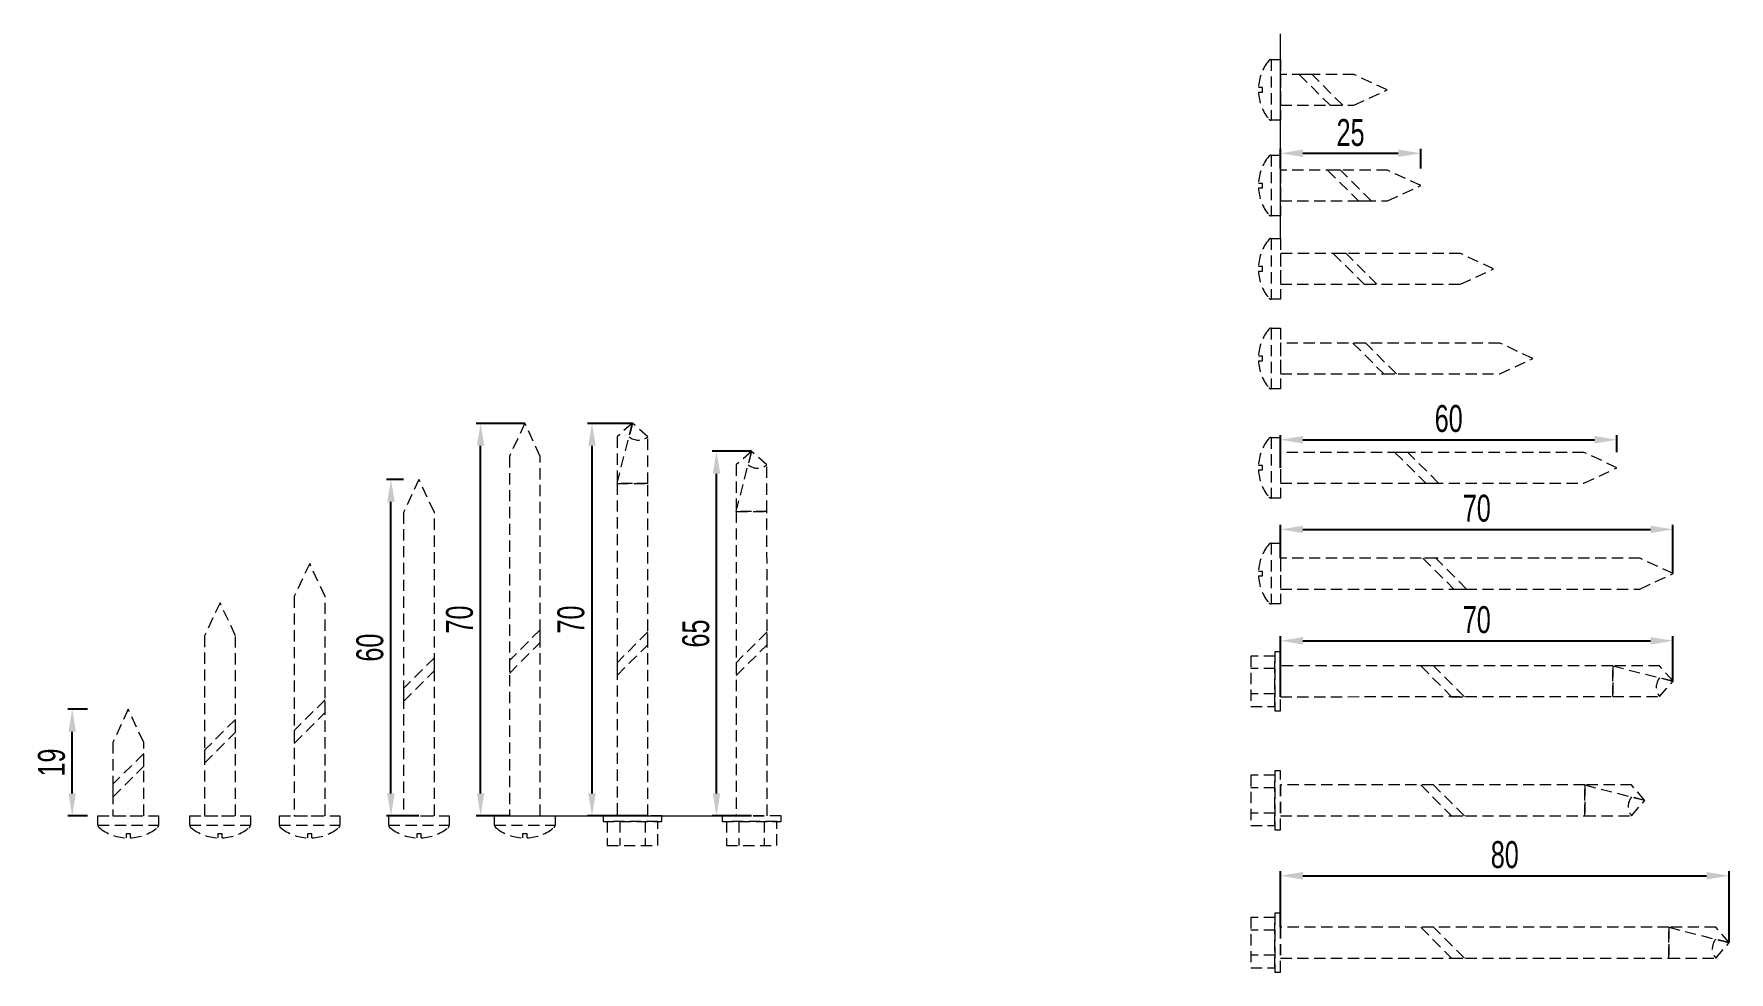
# Model space of a CAD drawing. Extents: x -37 to 8820, y -336 to 478.
# Drawn here: x 7149.1 to 7338, y -119.6 to -15 of the extents above; entities that cross this region are included whole.
import ezdxf

# ---------------------------------------------------------------- set-up
doc = ezdxf.new("R2010")
doc.units = 0
doc.header["$LTSCALE"] = 5
doc.linetypes.add('HIDDEN', pattern=[0.375, 0.25, -0.125])
doc.layers.get('DEFPOINTS').update_dxf_attribs({"linetype": 'CONTINUOUS'})
doc.layers.add('2', color=3, linetype='HIDDEN', lineweight=13)
doc.layers.add('Dimentions', color=5, linetype='CONTINUOUS', lineweight=15)
doc.styles.add('3', font='RUSS.SHX', dxfattribs={"width": 0.7, "height": 3})
doc.dimstyles.new('MX1_6', dxfattribs={"dimtxt": 3, "dimasz": 2.5, "dimexe": 0.5, "dimexo": 0, "dimgap": 0.8, "dimtad": 1, "dimlfac": 1.6, "dimdsep": 46, "dimtxsty": '3', "dimcen": 0, "dimclrd": 256, "dimclre": 256, "dimclrt": 256, "dimaunit": 1, "dimadec": 0, "dimazin": 0, "dimtfac": 1, "dimtmove": 0, "dimatfit": 1, "dimfxl": 1, "dimtvp": 1, "dimtolj": 1, "dimtzin": 0, "dimarcsym": 0})

# ---------------------------------------------------------------- blocks, each defined once
blk = doc.blocks.new('*D158')
at = {"layer": 'DEFPOINTS', "color": 0, "linetype": 'Continuous', "transparency": 16777216}
for p in [(7153.36, -90.26), (7155.05, -90.26), (7155.05, -102.14)]:
    blk.add_point(p, dxfattribs=at)
at = {"layer": 'Dimentions', "linetype": 'Continuous', "lineweight": -2, "transparency": 16777216}
for p, q in [((7155.05, -90.26), (7152.86, -90.26)), ((7153.36, -99.64), (7153.36, -92.76)), ((7155.05, -102.14), (7152.86, -102.14))]:
    blk.add_line(p, q, dxfattribs=at)
at = {"layer": 'Dimentions', "linetype": 'Continuous', "transparency": 16777216}
for points in [[(7152.94, -92.76), (7153.78, -92.76), (7153.36, -90.26)], [(7152.94, -99.64), (7153.78, -99.64), (7153.36, -102.14)]]:
    blk.add_solid(points, dxfattribs=at)
at = {"layer": 'Dimentions', "linetype": 'Continuous', "transparency": 16777216, "insert": (7151.06, -96.2), "char_height": 3, "attachment_point": 5, "rotation": 90, "style": '3'}
blk.add_mtext('\\A1;19', dxfattribs=at)
blk = doc.blocks.new('*D159')
at = {"layer": 'DEFPOINTS', "color": 0, "linetype": 'Continuous', "transparency": 16777216}
for p in [(7188.89, -64.64), (7190.28, -64.64), (7192.01, -102.14)]:
    blk.add_point(p, dxfattribs=at)
at = {"layer": 'Dimentions', "linetype": 'Continuous', "lineweight": -2, "transparency": 16777216}
for p, q in [((7190.28, -64.64), (7188.39, -64.64)), ((7188.89, -99.64), (7188.89, -67.14)), ((7192.01, -102.14), (7188.39, -102.14))]:
    blk.add_line(p, q, dxfattribs=at)
at = {"layer": 'Dimentions', "linetype": 'Continuous', "transparency": 16777216}
for points in [[(7188.47, -67.14), (7189.31, -67.14), (7188.89, -64.64)], [(7188.47, -99.64), (7189.31, -99.64), (7188.89, -102.14)]]:
    blk.add_solid(points, dxfattribs=at)
at = {"layer": 'Dimentions', "linetype": 'Continuous', "transparency": 16777216, "insert": (7186.55, -83.39), "char_height": 3, "attachment_point": 5, "rotation": 90, "style": '3'}
blk.add_mtext('\\A1;60', dxfattribs=at)
blk = doc.blocks.new('*D160')
at = {"layer": 'DEFPOINTS', "color": 0, "linetype": 'Continuous', "transparency": 16777216}
for p in [(7198.88, -58.39), (7203.81, -58.39), (7202.09, -102.14)]:
    blk.add_point(p, dxfattribs=at)
at = {"layer": 'Dimentions', "linetype": 'Continuous', "lineweight": -2, "transparency": 16777216}
for p, q in [((7203.81, -58.39), (7198.38, -58.39)), ((7198.88, -99.64), (7198.88, -60.89)), ((7202.09, -102.14), (7198.38, -102.14))]:
    blk.add_line(p, q, dxfattribs=at)
at = {"layer": 'Dimentions', "linetype": 'Continuous', "transparency": 16777216}
for points in [[(7198.47, -60.89), (7199.3, -60.89), (7198.88, -58.39)], [(7198.47, -99.64), (7199.3, -99.64), (7198.88, -102.14)]]:
    blk.add_solid(points, dxfattribs=at)
at = {"layer": 'Dimentions', "linetype": 'Continuous', "transparency": 16777216, "insert": (7196.54, -80.26), "char_height": 3, "attachment_point": 5, "rotation": 90, "style": '3'}
blk.add_mtext('\\A1;70', dxfattribs=at)
blk = doc.blocks.new('*D161')
at = {"layer": 'DEFPOINTS', "color": 0, "linetype": 'Continuous', "transparency": 16777216}
for p in [(7211.3, -58.39), (7215.81, -58.39), (7217.53, -102.14)]:
    blk.add_point(p, dxfattribs=at)
at = {"layer": 'Dimentions', "linetype": 'Continuous', "lineweight": -2, "transparency": 16777216}
for p, q in [((7215.81, -58.39), (7210.8, -58.39)), ((7211.3, -99.64), (7211.3, -60.89)), ((7217.53, -102.14), (7210.8, -102.14))]:
    blk.add_line(p, q, dxfattribs=at)
at = {"layer": 'Dimentions', "linetype": 'Continuous', "transparency": 16777216}
for points in [[(7210.88, -60.89), (7211.72, -60.89), (7211.3, -58.39)], [(7210.88, -99.64), (7211.72, -99.64), (7211.3, -102.14)]]:
    blk.add_solid(points, dxfattribs=at)
at = {"layer": 'Dimentions', "linetype": 'Continuous', "transparency": 16777216, "insert": (7208.96, -80.26), "char_height": 3, "attachment_point": 5, "rotation": 90, "style": '3'}
blk.add_mtext('\\A1;70', dxfattribs=at)
blk = doc.blocks.new('*D162')
at = {"layer": 'DEFPOINTS', "color": 0, "linetype": 'Continuous', "transparency": 16777216}
for p in [(7225.18, -61.51), (7229.09, -61.51), (7229.09, -102.14)]:
    blk.add_point(p, dxfattribs=at)
at = {"layer": 'Dimentions', "linetype": 'Continuous', "lineweight": -2, "transparency": 16777216}
for p, q in [((7229.09, -61.51), (7224.68, -61.51)), ((7225.18, -99.64), (7225.18, -64.01)), ((7229.09, -102.14), (7224.68, -102.14))]:
    blk.add_line(p, q, dxfattribs=at)
at = {"layer": 'Dimentions', "linetype": 'Continuous', "transparency": 16777216}
for points in [[(7224.76, -64.01), (7225.59, -64.01), (7225.18, -61.51)], [(7224.76, -99.64), (7225.59, -99.64), (7225.18, -102.14)]]:
    blk.add_solid(points, dxfattribs=at)
at = {"layer": 'Dimentions', "linetype": 'Continuous', "transparency": 16777216, "insert": (7222.88, -81.82), "char_height": 3, "attachment_point": 5, "rotation": 90, "style": '3'}
blk.add_mtext('\\A1;65', dxfattribs=at)
blk = doc.blocks.new('*D163')
at = {"layer": 'DEFPOINTS', "color": 0, "linetype": 'Continuous', "transparency": 16777216}
for p in [(7325.54, -60.22), (7325.54, -61.61), (7288.04, -63.34)]:
    blk.add_point(p, dxfattribs=at)
at = {"layer": 'Dimentions', "linetype": 'Continuous', "lineweight": -2, "transparency": 16777216}
for p, q in [((7288.04, -63.34), (7288.04, -59.72)), ((7290.54, -60.22), (7323.04, -60.22)), ((7325.54, -61.61), (7325.54, -59.72))]:
    blk.add_line(p, q, dxfattribs=at)
at = {"layer": 'Dimentions', "linetype": 'Continuous', "transparency": 16777216}
for points in [[(7290.54, -59.8), (7290.54, -60.63), (7288.04, -60.22)], [(7323.04, -59.8), (7323.04, -60.63), (7325.54, -60.22)]]:
    blk.add_solid(points, dxfattribs=at)
at = {"layer": 'Dimentions', "linetype": 'Continuous', "transparency": 16777216, "insert": (7306.79, -57.87), "char_height": 3, "attachment_point": 5, "style": '3'}
blk.add_mtext('\\A1;60', dxfattribs=at)
blk = doc.blocks.new('*D164')
at = {"layer": 'DEFPOINTS', "color": 0, "linetype": 'Continuous', "transparency": 16777216}
for p in [(7331.79, -70.21), (7288.04, -73.42), (7331.79, -75.14)]:
    blk.add_point(p, dxfattribs=at)
at = {"layer": 'Dimentions', "linetype": 'Continuous', "lineweight": -2, "transparency": 16777216}
for p, q in [((7288.04, -73.42), (7288.04, -69.71)), ((7331.79, -75.14), (7331.79, -69.71)), ((7290.54, -70.21), (7329.29, -70.21))]:
    blk.add_line(p, q, dxfattribs=at)
at = {"layer": 'Dimentions', "linetype": 'Continuous', "transparency": 16777216}
for points in [[(7290.54, -69.8), (7290.54, -70.63), (7288.04, -70.21)], [(7329.29, -69.8), (7329.29, -70.63), (7331.79, -70.21)]]:
    blk.add_solid(points, dxfattribs=at)
at = {"layer": 'Dimentions', "linetype": 'Continuous', "transparency": 16777216, "insert": (7309.92, -67.87), "char_height": 3, "attachment_point": 5, "style": '3'}
blk.add_mtext('\\A1;70', dxfattribs=at)
blk = doc.blocks.new('*D165')
at = {"layer": 'DEFPOINTS', "color": 0, "linetype": 'Continuous', "transparency": 16777216}
for p in [(7331.79, -82.63), (7331.79, -87.14), (7288.04, -88.86)]:
    blk.add_point(p, dxfattribs=at)
at = {"layer": 'Dimentions', "linetype": 'Continuous', "lineweight": -2, "transparency": 16777216}
for p, q in [((7288.04, -88.86), (7288.04, -82.13)), ((7290.54, -82.63), (7329.29, -82.63)), ((7331.79, -87.14), (7331.79, -82.13))]:
    blk.add_line(p, q, dxfattribs=at)
at = {"layer": 'Dimentions', "linetype": 'Continuous', "transparency": 16777216}
for points in [[(7290.54, -82.21), (7290.54, -83.05), (7288.04, -82.63)], [(7329.29, -82.21), (7329.29, -83.05), (7331.79, -82.63)]]:
    blk.add_solid(points, dxfattribs=at)
at = {"layer": 'Dimentions', "linetype": 'Continuous', "transparency": 16777216, "insert": (7309.92, -80.29), "char_height": 3, "attachment_point": 5, "style": '3'}
blk.add_mtext('\\A1;70', dxfattribs=at)
blk = doc.blocks.new('*D174')
at = {"layer": 'DEFPOINTS', "color": 0, "transparency": 16777216}
for p in [(7338.04, -108.82), (7288.04, -114.56), (7338.04, -116.28)]:
    blk.add_point(p, dxfattribs=at)
at = {"layer": 'Dimentions', "lineweight": -2, "transparency": 16777216}
for p, q in [((7288.04, -114.56), (7288.04, -108.32)), ((7290.54, -108.82), (7335.54, -108.82)), ((7338.04, -116.28), (7338.04, -108.32))]:
    blk.add_line(p, q, dxfattribs=at)
at = {"layer": 'Dimentions', "transparency": 16777216}
for points in [[(7290.54, -108.4), (7290.54, -109.24), (7288.04, -108.82)], [(7335.54, -108.4), (7335.54, -109.24), (7338.04, -108.82)]]:
    blk.add_solid(points, dxfattribs=at)
at = {"layer": 'Dimentions', "transparency": 16777216, "insert": (7313.04, -106.48), "char_height": 3, "attachment_point": 5, "style": '3'}
blk.add_mtext('\\A1;80', dxfattribs=at)
blk = doc.blocks.new('*D1143')
at = {"layer": 'DEFPOINTS', "color": 0, "linetype": 'Continuous', "transparency": 16777216}
for p in [(7303.67, -28.29), (7288.04, -29.98), (7303.67, -29.98)]:
    blk.add_point(p, dxfattribs=at)
at = {"layer": 'Dimentions', "linetype": 'Continuous', "lineweight": -2, "transparency": 16777216}
for p, q in [((7288.04, -29.98), (7288.04, -27.79)), ((7290.54, -28.29), (7301.17, -28.29)), ((7303.67, -29.98), (7303.67, -27.79))]:
    blk.add_line(p, q, dxfattribs=at)
at = {"layer": 'Dimentions', "linetype": 'Continuous', "transparency": 16777216}
for points in [[(7290.54, -27.87), (7290.54, -28.7), (7288.04, -28.29)], [(7301.17, -27.87), (7301.17, -28.7), (7303.67, -28.29)]]:
    blk.add_solid(points, dxfattribs=at)
at = {"layer": 'Dimentions', "linetype": 'Continuous', "transparency": 16777216, "insert": (7295.85, -25.99), "char_height": 3, "attachment_point": 5, "style": '3'}
blk.add_mtext('\\A1;25', dxfattribs=at)

msp = doc.modelspace()

# ---------------------------------------------------------------- linework, layer by layer
at = {"layer": '2'}
for p, q in [((7286.9859, -17.8429), (7286.9859, -24.5929)), ((7286.9859, -28.5115), (7286.9859, -35.2615)), ((7286.9859, -37.7953), (7286.9859, -44.5453)), ((7286.9859, -47.785), (7286.9859, -54.535)), ((7286.9859, -59.9678), (7286.9859, -66.7178)), ((7286.9859, -71.7643), (7286.9859, -78.5143)), ((7287.417, -85.7328), (7284.7295, -85.7328)), ((7287.417, -88.5453), (7284.7295, -88.5453)), ((7287.417, -99.0123), (7284.7295, -99.0123)), ((7287.417, -101.8248), (7284.7295, -101.8248)), ((7156.235, -103.1934), (7162.985, -103.1934)), ((7166.4663, -103.1934), (7173.2163, -103.1934)), ((7176.456, -103.1934), (7183.206, -103.1934)), ((7188.6387, -103.1934), (7195.3887, -103.1934)), ((7200.4353, -103.1934), (7207.1853, -103.1934)), ((7214.4037, -102.7623), (7214.4037, -105.4498)), ((7217.2162, -102.7623), (7217.2162, -105.4498)), ((7227.6833, -102.7623), (7227.6833, -105.4498)), ((7230.4958, -102.7623), (7230.4958, -105.4498)), ((7287.417, -114.8707), (7284.7295, -114.8707)), ((7287.417, -117.6832), (7284.7295, -117.6832))]:
    msp.add_line(p, q, dxfattribs=at)
for points in [[(7285.5791, -20.9723, -0.16184886), (7286.7448, -17.9565, -0.22388754), (7286.9859, -17.8429), (7288.042, -17.8429), (7288.042, -24.5929), (7286.9859, -24.5929, -0.22388754), (7286.7448, -24.4793, -0.16184886), (7285.5791, -21.4635), (7286.0168, -21.4635), (7286.0168, -20.9723)], [(7285.5791, -31.6409, -0.16184886), (7286.7448, -28.6252, -0.22388754), (7286.9859, -28.5115), (7288.042, -28.5115), (7288.042, -35.2615), (7286.9859, -35.2615, -0.22388754), (7286.7448, -35.1479, -0.16184886), (7285.5791, -32.1322), (7286.0168, -32.1322), (7286.0168, -31.6409)], [(7285.5791, -40.9247, -0.16184886), (7286.7448, -37.9089, -0.22388754), (7286.9859, -37.7953), (7288.042, -37.7953), (7288.042, -44.5453), (7286.9859, -44.5453, -0.22388754), (7286.7448, -44.4316, -0.16184886), (7285.5791, -41.4159), (7286.0168, -41.4159), (7286.0168, -40.9247)], [(7285.5791, -50.9144, -0.16184886), (7286.7448, -47.8987, -0.22388754), (7286.9859, -47.785), (7288.042, -47.785), (7288.042, -54.535), (7286.9859, -54.535, -0.22388754), (7286.7448, -54.4214, -0.16184886), (7285.5791, -51.4057), (7286.0168, -51.4057), (7286.0168, -50.9144)], [(7285.5791, -63.0971, -0.16184886), (7286.7448, -60.0814, -0.22388754), (7286.9859, -59.9678), (7288.042, -59.9678), (7288.042, -66.7178), (7286.9859, -66.7178, -0.22388754), (7286.7448, -66.6041, -0.16184886), (7285.5791, -63.5884), (7286.0168, -63.5884), (7286.0168, -63.0971)], [(7285.5791, -74.8937, -0.16184886), (7286.7448, -71.878, -0.22388754), (7286.9859, -71.7643), (7288.042, -71.7643), (7288.042, -78.5143), (7286.9859, -78.5143, -0.22388754), (7286.7448, -78.4007, -0.16184886), (7285.5791, -75.385), (7286.0168, -75.385), (7286.0168, -74.8937)], [(7159.3643, -104.6002, -0.16184886), (7156.3486, -103.4344, -0.22388754), (7156.235, -103.1934), (7156.235, -102.1373), (7162.985, -102.1373), (7162.985, -103.1934, -0.22388754), (7162.8713, -103.4344, -0.16184886), (7159.8556, -104.6002), (7159.8556, -104.1625), (7159.3643, -104.1625)], [(7169.5956, -104.6002, -0.16184886), (7166.5799, -103.4344, -0.22388754), (7166.4663, -103.1934), (7166.4663, -102.1373), (7173.2163, -102.1373), (7173.2163, -103.1934, -0.22388754), (7173.1026, -103.4344, -0.16184886), (7170.0869, -104.6002), (7170.0869, -104.1625), (7169.5956, -104.1625)], [(7179.5854, -104.6002, -0.16184886), (7176.5696, -103.4344, -0.22388754), (7176.456, -103.1934), (7176.456, -102.1373), (7183.206, -102.1373), (7183.206, -103.1934, -0.22388754), (7183.0924, -103.4344, -0.16184886), (7180.0766, -104.6002), (7180.0766, -104.1625), (7179.5854, -104.1625)], [(7191.7681, -104.6002, -0.16184886), (7188.7524, -103.4344, -0.22388754), (7188.6387, -103.1934), (7188.6387, -102.1373), (7195.3887, -102.1373), (7195.3887, -103.1934, -0.22388754), (7195.2751, -103.4344, -0.16184886), (7192.2594, -104.6002), (7192.2594, -104.1625), (7191.7681, -104.1625)], [(7203.5647, -104.6002, -0.16184886), (7200.5489, -103.4344, -0.22388754), (7200.4353, -103.1934), (7200.4353, -102.1373), (7207.1853, -102.1373), (7207.1853, -103.1934, -0.22388754), (7207.0717, -103.4344, -0.16184886), (7204.0559, -104.6002), (7204.0559, -104.1625), (7203.5647, -104.1625)]]:
    msp.add_lwpolyline(points, format="xyb", close=True, dxfattribs=at)
for points in [[(7288.042, -22.9366), (7296.2311, -22.9366), (7299.917, -21.2179), (7296.2311, -19.4991), (7288.042, -19.4991)], [(7290.1224, -19.4991), (7293.5599, -22.9366), (7294.9922, -22.9366), (7291.5547, -19.4991)], [(7288.042, -33.6053), (7299.9811, -33.6053), (7303.667, -31.8865), (7299.9811, -30.1678), (7288.042, -30.1678)], [(7293.2954, -30.1678), (7296.7329, -33.6053), (7298.1652, -33.6053), (7294.7277, -30.1678)], [(7288.042, -42.889), (7308.1061, -42.889), (7311.792, -41.1703), (7308.1061, -39.4515), (7288.042, -39.4515)], [(7293.9204, -39.4515), (7297.3579, -42.889), (7298.7902, -42.889), (7295.3527, -39.4515)], [(7288.042, -52.8788), (7312.4811, -52.8788), (7316.167, -51.16), (7312.4811, -49.4413), (7288.042, -49.4413)], [(7296.1079, -49.4413), (7299.5454, -52.8788), (7300.9777, -52.8788), (7297.5402, -49.4413)], [(7205.5291, -102.1373), (7205.5291, -62.0732), (7203.8103, -58.3873), (7202.0916, -62.0732), (7202.0916, -102.1373)], [(7288.042, -65.0615), (7321.8561, -65.0615), (7325.542, -63.3428), (7321.8561, -61.624), (7288.042, -61.624)], [(7300.7954, -61.624), (7304.2329, -65.0615), (7305.6652, -65.0615), (7302.2277, -61.624)], [(7193.7325, -102.1373), (7193.7325, -68.3232), (7192.0137, -64.6373), (7190.295, -68.3232), (7190.295, -102.1373)], [(7217.5287, -102.1373), (7217.5248, -65.1034), (7215.81, -65.1034), (7214.0912, -65.1034), (7214.0912, -102.1373)], [(7230.8083, -102.1373), (7230.8043, -68.2284), (7229.0895, -68.2284), (7227.3708, -68.2284), (7227.3708, -102.1373)], [(7288.042, -76.8581), (7328.1061, -76.8581), (7331.792, -75.1393), (7328.1061, -73.4206), (7288.042, -73.4206)], [(7303.9204, -73.4206), (7307.3579, -76.8581), (7308.7902, -76.8581), (7305.3527, -73.4206)], [(7181.5498, -102.1373), (7181.5498, -77.6982), (7179.831, -74.0123), (7178.1123, -77.6982), (7178.1123, -102.1373)], [(7171.56, -102.1373), (7171.56, -82.0732), (7169.8413, -78.3873), (7168.1225, -82.0732), (7168.1225, -102.1373)], [(7202.0916, -86.2589), (7205.5291, -82.8214), (7205.5291, -81.3891), (7202.0916, -84.8266)], [(7214.0912, -86.5036), (7217.5287, -83.0661), (7217.5287, -81.6338), (7214.0912, -85.0713)], [(7227.3708, -86.5036), (7230.8083, -83.0661), (7230.8083, -81.6338), (7227.3708, -85.0713)], [(7190.295, -89.3839), (7193.7325, -85.9464), (7193.7325, -84.5141), (7190.295, -87.9516)], [(7287.417, -89.9515), (7287.417, -84.3265), (7284.7295, -84.3265), (7284.7295, -89.9515)], [(7287.417, -90.4203), (7288.042, -90.4203), (7288.042, -83.8578), (7287.417, -83.8578)], [(7288.042, -88.8578), (7325.0758, -88.8538), (7325.0758, -87.139), (7325.0758, -85.4203), (7288.042, -85.4203)], [(7303.6756, -85.4203), (7307.1131, -88.8578), (7308.5454, -88.8578), (7305.1079, -85.4203)], [(7161.3287, -102.1373), (7161.3287, -93.9482), (7159.61, -90.2623), (7157.8912, -93.9482), (7157.8912, -102.1373)], [(7178.1123, -94.0714), (7181.5498, -90.6339), (7181.5498, -89.2016), (7178.1123, -92.6391)], [(7168.1225, -96.2589), (7171.56, -92.8214), (7171.56, -91.3891), (7168.1225, -94.8266)], [(7157.8912, -100.0568), (7161.3287, -96.6193), (7161.3287, -95.1871), (7157.8912, -98.6246)], [(7287.417, -103.231), (7287.417, -97.606), (7284.7295, -97.606), (7284.7295, -103.231)], [(7287.417, -103.6998), (7288.042, -103.6998), (7288.042, -97.1373), (7287.417, -97.1373)], [(7288.042, -102.1373), (7321.9508, -102.1334), (7321.9508, -100.4185), (7321.9508, -98.6998), (7288.042, -98.6998)], [(7303.6756, -98.6998), (7307.1131, -102.1373), (7308.5454, -102.1373), (7305.1079, -98.6998)], [(7219.0912, -102.7623), (7219.0912, -102.1373), (7212.5287, -102.1373), (7212.5287, -102.7623)], [(7218.6225, -102.7623), (7212.9975, -102.7623), (7212.9975, -105.4498), (7218.6225, -105.4498)], [(7232.3708, -102.7623), (7232.3708, -102.1373), (7225.8083, -102.1373), (7225.8083, -102.7623)], [(7231.902, -102.7623), (7226.277, -102.7623), (7226.277, -105.4498), (7231.902, -105.4498)], [(7287.417, -119.5582), (7288.042, -119.5582), (7288.042, -112.9957), (7287.417, -112.9957)], [(7287.417, -119.0895), (7287.417, -113.4645), (7284.7295, -113.4645), (7284.7295, -119.0895)], [(7288.042, -117.9957), (7331.3258, -117.9918), (7331.3258, -116.277), (7331.3258, -114.5582), (7288.042, -114.5582)], [(7303.6756, -114.5582), (7307.1131, -117.9957), (7308.5454, -117.9957), (7305.1079, -114.5582)]]:
    msp.add_lwpolyline(points, close=True, dxfattribs=at)
for points in [[(7217.5248, -65.1034), (7217.5248, -59.8784), (7215.808, -58.3856), (7214.0912, -59.8784), (7214.0912, -65.1034), (7217.5248, -65.1034)], [(7230.8043, -68.2284), (7230.8043, -63.0034), (7229.0876, -61.5106), (7227.3708, -63.0034), (7227.3708, -68.2284), (7230.8043, -68.2284)], [(7325.0758, -88.8538), (7330.3008, -88.8538), (7331.7937, -87.1371), (7330.3008, -85.4203), (7325.0758, -85.4203), (7325.0758, -88.8538)], [(7321.9508, -102.1334), (7327.1758, -102.1334), (7328.6687, -100.4166), (7327.1758, -98.6998), (7321.9508, -98.6998), (7321.9508, -102.1334)], [(7331.3258, -117.9918), (7336.5508, -117.9918), (7338.0437, -116.275), (7336.5508, -114.5582), (7331.3258, -114.5582), (7331.3258, -117.9918)]]:
    msp.add_lwpolyline(points, dxfattribs=at)
for points in [[(7214.0912, -65.1034), (7215.808, -58.3856), (7215.4265, -59.8784, 0.36330791), (7217.5248, -59.8784)], [(7227.3708, -68.2284), (7229.0876, -61.5106), (7228.706, -63.0034, 0.36330791), (7230.8043, -63.0034)], [(7325.0758, -85.4203), (7331.7937, -87.1371), (7330.3008, -86.7556, 0.36330791), (7330.3008, -88.8538)], [(7321.9508, -98.6998), (7328.6687, -100.4166), (7327.1758, -100.0351, 0.36330791), (7327.1758, -102.1334)], [(7331.3258, -114.5582), (7338.0437, -116.275), (7336.5508, -115.8935, 0.36330791), (7336.5508, -117.9918)]]:
    msp.add_lwpolyline(points, format="xyb", dxfattribs=at)
at = {"layer": 'Dimentions'}
for p, q in [((7288.042, -37.7953), (7288.042, -14.9807)), ((7202.1186, -102.1373), (7226.6004, -102.1373))]:
    msp.add_line(p, q, dxfattribs=at)

# ---------------------------------------------------------------- dimensions: what is measured, and where the dimension line sits
at = {"layer": 'Dimentions', "linetype": 'Continuous'}
for base, p1, p2, picture, middle in [((7303.667, -28.288), (7288.042, -29.9753), (7303.667, -29.9753), '*D1143', (7295.8545, -25.988)), ((7325.542, -60.2178), (7288.042, -63.3428), (7325.542, -61.6066), '*D163', (7306.792, -57.8749)), ((7331.792, -70.2122), (7288.042, -73.4206), (7331.792, -75.1393), '*D164', (7309.917, -67.8693)), ((7331.7937, -82.6288), (7288.042, -88.8578), (7331.7937, -87.1371), '*D165', (7309.9178, -80.286))]:
    dim = msp.add_linear_dim(base=base, p1=p1, p2=p2, dimstyle='MX1_6', dxfattribs=at)
    dim.commit()
    dim.dimension.update_dxf_attribs({"geometry": picture, "text_midpoint": middle})
for base, p1, p2, picture, middle in [((7198.8831, -58.3873), (7202.0916, -102.1373), (7203.8103, -58.3873), '*D160', (7196.5403, -80.2623)), ((7211.2998, -58.3856), (7217.5287, -102.1373), (7215.808, -58.3856), '*D161', (7208.957, -80.2614)), ((7225.1758, -61.5106), (7229.0895, -102.1373), (7229.0876, -61.5106), '*D162', (7222.8758, -81.8239)), ((7188.8887, -64.6373), (7192.0137, -102.1373), (7190.2776, -64.6373), '*D159', (7186.5459, -83.3873)), ((7153.36, -90.2623), (7155.0472, -102.1373), (7155.0472, -90.2623), '*D158', (7151.06, -96.1998))]:
    dim = msp.add_linear_dim(base=base, p1=p1, p2=p2, angle=90, dimstyle='MX1_6', dxfattribs=at)
    dim.commit()
    dim.dimension.update_dxf_attribs({"geometry": picture, "text_midpoint": middle})
at = {"layer": 'Dimentions'}
dim = msp.add_linear_dim(base=(7338.0437, -108.8206), p1=(7288.042, -114.5582), p2=(7338.0437, -116.275), dimstyle='MX1_6', dxfattribs=at)
dim.commit()
dim.dimension.update_dxf_attribs({"geometry": '*D174', "text_midpoint": (7313.0428, -106.4778)})

doc.saveas('drawing.dxf')
